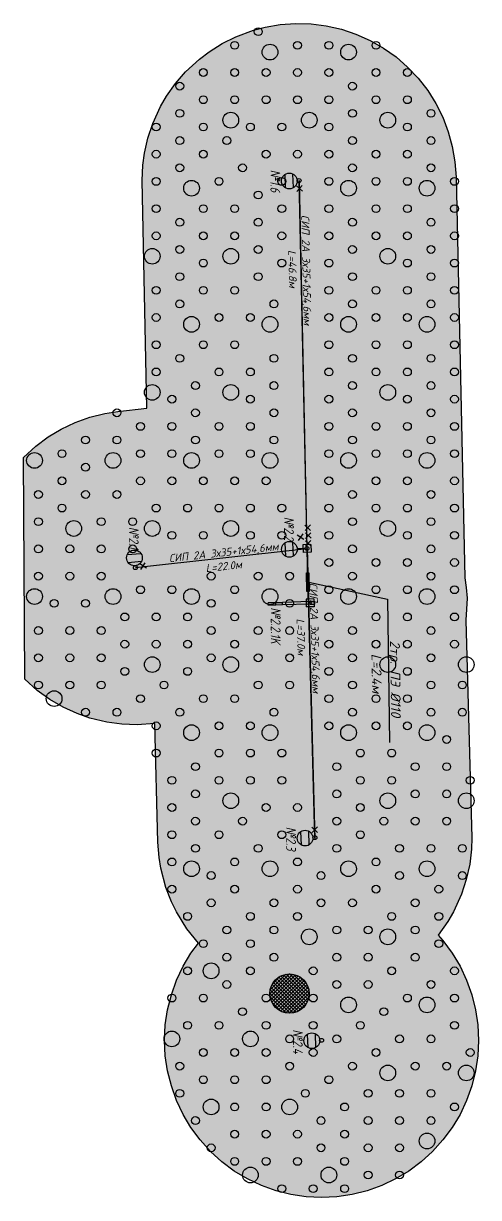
# Model space of a CAD drawing. Extents: x 17765 to 20362, y 13375 to 15893.
# Drawn here: x 17768.1 to 17826.1, y 15568 to 15717.4 of the extents above; entities that cross this region are included whole.
import ezdxf
from ezdxf.enums import TextEntityAlignment as Align

# ---------------------------------------------------------------- set-up
doc = ezdxf.new("R2010")
doc.units = 0
doc.layers.get('0').update_dxf_attribs({"linetype": 'CONTINUOUS'})
for name, color, linetype in [('PLANTING_FLOWERBEDS', 6, 'Continuous'), ('PLANTING_LAWN', 82, 'Continuous'), ('PLANTING_SHRUBS', 94, 'Continuous'), ('PLANTING_TREES', 3, 'Continuous'), ('ВЫНОСКИ_ТР', 5, 'CONTINUOUS'), ('ТР__ПЭ', 5, 'CONTINUOUS'), ('ТРУБЫ_НО', 5, 'CONTINUOUS'), ('ЭН_ВЛ_НО', 5, 'ОСВЕЩЕНИЕ'), ('ЭН_ВЫНОСКИ_НОМЕРА_ОПОРЫ', 1, 'CONTINUOUS'), ('ЭН_ДЕМОНТАЖ', 1, 'CONTINUOUS'), ('ЭН_КЛ_НО', 1, 'ОСВЕЩЕНИЕ'), ('ЭН_ОПОРА_КО_СИРИУС-4', 1, 'CONTINUOUS'), ('ЭН_ОПОРА_НО_К1_LED', 1, 'CONTINUOUS'), ('ЭН_СУЩ_ОПОРА__ЗАМ__СВЕТ__Н', 5, 'CONTINUOUS'), ('ЭН_СУЩ_ОПОРА_К1_LED', 7, 'CONTINUOUS')]:
    doc.layers.add(name, color=color, linetype=linetype)
doc.styles.add('ISOCPEUR', font='isocpeui.ttf', dxfattribs={"height": 2.5})
doc.styles.get("Standard").update_dxf_attribs({"font": 'isocpeui.ttf', "width": 0.8})
doc.linetypes.add('ОСВЕЩЕНИЕ', pattern='A,5,-3,[133,ltypeshp.shx,S=1,R=0,X=-1,Y=0],-3,5', length=16)

# ---------------------------------------------------------------- blocks, each defined once
blk = doc.blocks.new('*U606')
at = {"layer": 'ЭН_СУЩ_ОПОРА__ЗАМ__СВЕТ__Н'}
for points in [[(-1.71, -0.94), (-1.78, 0.79)], [(-0.71, -0.9), (-0.78, 0.83)]]:
    blk.add_lwpolyline(points, dxfattribs=at)
for centre, radius in [((-1.24, -0.05), 1), ((0, 0), 0.25)]:
    blk.add_circle(centre, radius, dxfattribs=at)
blk = doc.blocks.new('*U607')
at = {"layer": 'ЭН_СУЩ_ОПОРА_К1_LED', "color": 18}
for points in [[(-1.71, -0.94), (-1.78, 0.79)], [(-0.71, -0.9), (-0.78, 0.84)]]:
    blk.add_lwpolyline(points, dxfattribs=at)
for centre, radius in [((-1.25, -0.05), 1), ((0, 0), 0.25)]:
    blk.add_circle(centre, radius, dxfattribs=at)
blk = doc.blocks.new('*U621')
at = {"layer": 'ЭН_ДЕМОНТАЖ'}
for points in [[(0.36, -0.34), (-0.36, 0.34)], [(0.34, 0.36), (-0.34, -0.36)]]:
    blk.add_lwpolyline(points, dxfattribs=at)
blk = doc.blocks.new('*U624')
at = {"layer": 'ЭН_ДЕМОНТАЖ'}
for points in [[(-0.42, 0.28), (0.42, -0.28)], [(0.28, 0.42), (-0.28, -0.42)]]:
    blk.add_lwpolyline(points, dxfattribs=at)
blk = doc.blocks.new('*U625')
at = {"layer": 'ЭН_ДЕМОНТАЖ'}
for points in [[(-0.37, 0.34), (0.37, -0.34)], [(-0.34, -0.37), (0.34, 0.37)]]:
    blk.add_lwpolyline(points, dxfattribs=at)
blk = doc.blocks.new('*U626')
at = {"layer": 'ЭН_СУЩ_ОПОРА__ЗАМ__СВЕТ__Н'}
for points in [[(-1.02, 1.66), (0.71, 1.81)], [(-0.93, 0.66), (0.8, 0.82)]]:
    blk.add_lwpolyline(points, dxfattribs=at)
for centre, radius in [((-0.11, 1.24), 1), ((0, 0), 0.25)]:
    blk.add_circle(centre, radius, dxfattribs=at)
blk = doc.blocks.new('*U627')
at = {"layer": 'ЭН_ДЕМОНТАЖ'}
for points in [[(0.42, -0.28), (-0.42, 0.28)], [(-0.28, -0.42), (0.28, 0.42)]]:
    blk.add_lwpolyline(points, dxfattribs=at)
blk = doc.blocks.new('*U533')
at = {"layer": 'ЭН_ОПОРА_НО_К1_LED'}
for points in [[(-0.5, -0.5), (-0.5, 0.5)], [(-0.5, 0.5), (0.5, 0.5)], [(0.25, 0), (1.25, 0)], [(0.5, -0.5), (0.5, 0.5)], [(1.75, 0.87), (1.75, -0.87)], [(2.75, 0.87), (2.75, -0.87)], [(-0.5, -0.5), (0.5, -0.5)]]:
    blk.add_lwpolyline(points, dxfattribs=at)
for centre, radius in [((0, 0), 0.25), ((2.25, 0), 1)]:
    blk.add_circle(centre, radius, dxfattribs=at)
blk = doc.blocks.new('*U543')
at = {"layer": 'ЭН_ОПОРА_КО_СИРИУС-4'}
for points in [[(0, 0.16), (-0.61, 0.16)], [(-0.61, 0.16), (-0.61, -0.16)], [(-0.5, -0.5), (-0.5, 0.5)], [(-0.5, 0.5), (0.5, 0.5)], [(-0.16, 0.16), (-0.16, -0.16)], [(0, 0.16), (3.5, 0.16)], [(0.16, 0.16), (0.16, -0.16)], [(0.5, -0.5), (0.5, 0.5)], [(3.5, 0.16), (3.5, -0.16)], [(3.5, 0.16), (4.35, 0.16)], [(4.35, 0.16), (4.35, -0.16)], [(4.35, 0.16), (5.35, 0.16)], [(5.35, 0.16), (5.35, -0.16)], [(0, -0.16), (-0.61, -0.16)], [(-0.5, -0.5), (0.5, -0.5)], [(0, -0.16), (3.5, -0.16)], [(4.35, -0.16), (3.5, -0.16)], [(4.35, -0.16), (5.35, -0.16)]]:
    blk.add_lwpolyline(points, dxfattribs=at)
at = {"layer": 'ЭН_ОПОРА_КО_СИРИУС-4', "color": 1}
blk.add_circle((0, 0), 0.163, dxfattribs=at)
blk = doc.blocks.new('*U635')
at = {"layer": 'ЭН_ВЛ_НО', "linetype": 'BYBLOCK', "ltscale": 0.5}
blk.add_line((0, 0), (-12.13, 45.23), dxfattribs=at)
at = {"layer": 'ЭН_ВЛ_НО', "insert": (-1.87, 11.1), "char_height": 1, "width": 23.9989, "attachment_point": 5, "rotation": 105.0163, "style": 'ISOCPEUR'}
blk.add_mtext('L=46.8м', dxfattribs=at)
at = {"layer": 'ЭН_ВЛ_НО', "style": 'ISOCPEUR', "flags": 8}
blk.add_attdef('ТРУБА6', text='', height=1, rotation=105.0163, dxfattribs=at).set_placement((-3.62, 10.83), align=Align.MIDDLE_CENTER)
blk = doc.blocks.new('*U636')
at = {"layer": 'ЭН_ВЛ_НО', "linetype": 'BYBLOCK', "ltscale": 0.5}
blk.add_line((0, 0), (-20.66, -7.57), dxfattribs=at)
at = {"layer": 'ЭН_ВЛ_НО', "insert": (-10.89, -2.85), "char_height": 1, "width": 23.9989, "attachment_point": 5, "rotation": 200.1244, "style": 'ISOCPEUR'}
blk.add_mtext('L=22.0м', dxfattribs=at)
at = {"layer": 'ЭН_ВЛ_НО', "style": 'ISOCPEUR', "flags": 8}
blk.add_attdef('ТРУБА6', text='', height=1, rotation=200.1244, dxfattribs=at).set_placement((-10.46, -4.57), align=Align.MIDDLE_CENTER)
blk = doc.blocks.new('*U637')
at = {"layer": 'ЭН_ВЛ_НО', "linetype": 'BYBLOCK', "ltscale": 0.5}
blk.add_line((0, 0), (-9.79, 35.69), dxfattribs=at)
at = {"layer": 'ЭН_ВЛ_НО', "insert": (-1.93, 11.09), "char_height": 1, "width": 23.9989, "attachment_point": 5, "rotation": 105.3396, "style": 'ISOCPEUR'}
blk.add_mtext('L=37.0м', dxfattribs=at)
at = {"layer": 'ЭН_ВЛ_НО', "style": 'ISOCPEUR', "flags": 8}
blk.add_attdef('ТРУБА6', text='', height=1, rotation=105.3396, dxfattribs=at).set_placement((-3.68, 10.81), align=Align.MIDDLE_CENTER)
blk = doc.blocks.new('*U642')
at = {"layer": 'ТР__ПЭ'}
h = blk.add_hatch(dxfattribs=at)
h.set_pattern_fill('ANSI31', color=256, scale=0.2, angle=-88.7207, style=0)
h.set_pattern_definition([(316.28, (-4.2199, -2.5642), (0.43888, 0.458926), [])])
h.paths.add_polyline_path([(0.15, 0), (0.2, -2.37), (-0.1, -2.36), (-0.15, 0.01)])
at = {"layer": 'ВЫНОСКИ_ТР'}
for p, q in [((0.18, -1.2), (10.2, -3.36)), ((10.2, -3.36), (10.44, -21.61))]:
    blk.add_line(p, q, dxfattribs=at)
at = {"layer": 'ТР__ПЭ'}
blk.add_lwpolyline([(0.15, 0), (0.2, -2.37), (-0.1, -2.36), (-0.15, 0.01)], close=True, dxfattribs=at)
at = {"color": 180, "flags": 9}
blk.add_attdef('ДЛИНА_ТРУБЫ', (8.06, -5.66), '', height=2.5, dxfattribs=at)
at = {"layer": 'ВЫНОСКИ_ТР', "insert": (8.8, -12.8), "char_height": 1.25, "width": 23.9989, "attachment_point": 5, "rotation": 270.754, "style": 'ISOCPEUR'}
blk.add_mtext('L=2.4м', dxfattribs=at)
at = {"layer": 'ВЫНОСКИ_ТР', "style": 'ISOCPEUR', "flags": 8}
blk.add_attdef('ТРУБА4', text='', height=1.25, rotation=270.754, dxfattribs=at).set_placement((11.2, -13.49), align=Align.MIDDLE_CENTER)

msp = doc.modelspace()

# ---------------------------------------------------------------- hatches: boundary and pattern name
at = {"layer": 'PLANTING_FLOWERBEDS'}
h = msp.add_hatch(dxfattribs=at)
h.set_pattern_fill('ANSI37', color=6, scale=0.1)
edge = h.paths.add_edge_path()
edge.add_arc((17801.995, 15593.96), 2.5, 0, 360)
at = {"layer": 'PLANTING_LAWN'}
h = msp.add_hatch(dxfattribs=at)
h.set_pattern_fill('GRASS', color=82, scale=0.05)
h.paths.add_polyline_path([(17820.23, 15573.87), (17818.77, 15572.55), (17817.2, 15571.38), (17815.51, 15570.37), (17813.74, 15569.54), (17811.89, 15568.87), (17809.99, 15568.4), (17808.04, 15568.11), (17806.08, 15568.01), (17804.12, 15568.11), (17802.18, 15568.4), (17800.28, 15568.87), (17798.43, 15569.54), (17796.66, 15570.37), (17794.97, 15571.38), (17793.4, 15572.55), (17791.94, 15573.87), (17790.62, 15575.33), (17789.45, 15576.9), (17788.45, 15578.59), (17787.61, 15580.36), (17786.95, 15582.21), (17786.47, 15584.11), (17786.18, 15586.05), (17786.08, 15588.01), (17786.18, 15589.97), (17786.47, 15591.91), (17786.95, 15593.82), (17787.61, 15595.67), (17788.45, 15597.44), (17789.45, 15599.12), (17790.39, 15600.39), (17788.91, 15602.22), (17787.59, 15604.37), (17786.97, 15605.62), (17786.26, 15607.45), (17785.62, 15609.9), (17785.39, 15611.28), (17785.24, 15613.23), (17784.83, 15628.32), (17782.61, 15628.17), (17780.65, 15628.24), (17778.71, 15628.5), (17776.56, 15629.03), (17774.94, 15629.59), (17773.16, 15630.41), (17771.46, 15631.4), (17769.87, 15632.55), (17768.27, 15633.97), (17768.11, 15662.19), (17769.67, 15663.63), (17771.25, 15664.79), (17772.93, 15665.8), (17774.71, 15666.64), (17776.56, 15667.3), (17778.46, 15667.78), (17780.15, 15668.04), (17783.84, 15668.45), (17783.22, 15697.42), (17783.31, 15699.38), (17783.52, 15700.9), (17783.96, 15702.81), (17784.58, 15704.67), (17785.58, 15706.85), (17786.35, 15708.17), (17787.49, 15709.77), (17788.77, 15711.25), (17790.53, 15712.88), (17791.75, 15713.8), (17793.41, 15714.85), (17795.16, 15715.73), (17797.41, 15716.56), (17798.89, 15716.95), (17800.83, 15717.28), (17802.78, 15717.41), (17804.75, 15717.36), (17806.69, 15717.11), (17808.61, 15716.68), (17810.47, 15716.06), (17812.26, 15715.26), (17813.97, 15714.28), (17815.57, 15713.15), (17817.05, 15711.86), (17818.4, 15710.44), (17819.6, 15708.89), (17820.65, 15707.23), (17821.52, 15705.47), (17822.22, 15703.64), (17822.74, 15701.74), (17823.07, 15699.81), (17823.21, 15697.85), (17824.34, 15646.87), (17824.52, 15645.64), (17824.61, 15644.29), (17824.48, 15641.48), (17825.23, 15613.8), (17825.18, 15612.36), (17824.95, 15610.41), (17824.52, 15608.5), (17823.91, 15606.63), (17822.87, 15604.37), (17822.16, 15603.12), (17820.92, 15601.39), (17821.54, 15600.7), (17822.71, 15599.12), (17823.72, 15597.44), (17824.56, 15595.67), (17825.22, 15593.82), (17825.7, 15591.91), (17825.99, 15589.97), (17826.08, 15588.01), (17825.99, 15586.05), (17825.7, 15584.11), (17825.22, 15582.21), (17824.56, 15580.36), (17823.72, 15578.59), (17822.71, 15576.9), (17821.54, 15575.33)])

# ---------------------------------------------------------------- linework, layer by layer
at = {"layer": 'PLANTING_FLOWERBEDS', "color": 6}
msp.add_circle((17801.995, 15593.96), 2.5, dxfattribs=at)
at = {"layer": 'PLANTING_LAWN', "color": 82}
msp.add_lwpolyline([(17820.23, 15573.87), (17818.77, 15572.55), (17817.2, 15571.38), (17815.51, 15570.37), (17813.74, 15569.54), (17811.89, 15568.87), (17809.99, 15568.4), (17808.04, 15568.11), (17806.08, 15568.01), (17804.12, 15568.11), (17802.18, 15568.4), (17800.28, 15568.87), (17798.43, 15569.54), (17796.66, 15570.37), (17794.97, 15571.38), (17793.4, 15572.55), (17791.94, 15573.87), (17790.62, 15575.33), (17789.45, 15576.9), (17788.45, 15578.59), (17787.61, 15580.36), (17786.95, 15582.21), (17786.47, 15584.11), (17786.18, 15586.05), (17786.08, 15588.01), (17786.18, 15589.97), (17786.47, 15591.91), (17786.95, 15593.82), (17787.61, 15595.67), (17788.45, 15597.44), (17789.45, 15599.12), (17790.39, 15600.39), (17788.91, 15602.22), (17787.59, 15604.37), (17786.97, 15605.62), (17786.26, 15607.45), (17785.62, 15609.9), (17785.39, 15611.28), (17785.24, 15613.23), (17784.83, 15628.32), (17782.61, 15628.17), (17780.65, 15628.24), (17778.71, 15628.5), (17776.56, 15629.03), (17774.94, 15629.59), (17773.16, 15630.41), (17771.46, 15631.4), (17769.87, 15632.55), (17768.27, 15633.97), (17768.11, 15662.19), (17769.67, 15663.63), (17771.25, 15664.79), (17772.93, 15665.8), (17774.71, 15666.64), (17776.56, 15667.3), (17778.46, 15667.78), (17780.15, 15668.04), (17783.84, 15668.45), (17783.22, 15697.42), (17783.31, 15699.38), (17783.52, 15700.9), (17783.96, 15702.81), (17784.58, 15704.67), (17785.58, 15706.85), (17786.35, 15708.17), (17787.49, 15709.77), (17788.77, 15711.25), (17790.53, 15712.88), (17791.75, 15713.8), (17793.41, 15714.85), (17795.16, 15715.73), (17797.41, 15716.56), (17798.89, 15716.95), (17800.83, 15717.28), (17802.78, 15717.41), (17804.75, 15717.36), (17806.69, 15717.11), (17808.61, 15716.68), (17810.47, 15716.06), (17812.26, 15715.26), (17813.97, 15714.28), (17815.57, 15713.15), (17817.05, 15711.86), (17818.4, 15710.44), (17819.6, 15708.89), (17820.65, 15707.23), (17821.52, 15705.47), (17822.22, 15703.64), (17822.74, 15701.74), (17823.07, 15699.81), (17823.21, 15697.85), (17824.34, 15646.87), (17824.52, 15645.64), (17824.61, 15644.29), (17824.48, 15641.48), (17825.23, 15613.8), (17825.18, 15612.36), (17824.95, 15610.41), (17824.52, 15608.5), (17823.91, 15606.63), (17822.87, 15604.37), (17822.16, 15603.12), (17820.92, 15601.39), (17821.54, 15600.7), (17822.71, 15599.12), (17823.72, 15597.44), (17824.56, 15595.67), (17825.22, 15593.82), (17825.7, 15591.91), (17825.99, 15589.97), (17826.08, 15588.01), (17825.99, 15586.05), (17825.7, 15584.11), (17825.22, 15582.21), (17824.56, 15580.36), (17823.72, 15578.59), (17822.71, 15576.9), (17821.54, 15575.33)], close=True, dxfattribs=at)
at = {"layer": 'PLANTING_SHRUBS'}
for centre in [(17798.018, 15716.367), (17795.018, 15714.635), (17803.018, 15714.635), (17807.018, 15714.635), (17813.018, 15714.635), (17791.018, 15711.171), (17795.018, 15711.171), (17799.018, 15711.171), (17803.018, 15711.171), (17807.018, 15711.171), (17813.018, 15711.171), (17817.018, 15711.171), (17788.018, 15709.439), (17810.018, 15709.439), (17791.018, 15707.707), (17795.018, 15707.707), (17799.018, 15707.707), (17803.018, 15707.707), (17807.018, 15707.707), (17813.018, 15707.707), (17817.018, 15707.707), (17788.018, 15705.974), (17810.018, 15705.974), (17820.018, 15705.974), (17785.018, 15704.242), (17791.018, 15704.242), (17797.018, 15704.242), (17801.018, 15704.242), (17807.018, 15704.242), (17817.018, 15704.242), (17788.018, 15702.51), (17794.018, 15702.51), (17810.018, 15702.51), (17820.018, 15702.51), (17785.018, 15700.778), (17791.018, 15700.778), (17799.018, 15700.778), (17803.018, 15700.778), (17807.018, 15700.778), (17813.018, 15700.778), (17817.018, 15700.778), (17788.018, 15699.046), (17796.018, 15699.046), (17810.018, 15699.046), (17820.018, 15699.046), (17785.018, 15697.314), (17793.018, 15697.314), (17801.018, 15697.314), (17807.018, 15697.314), (17813.018, 15697.314), (17817.018, 15697.314), (17823.018, 15697.314), (17798.018, 15695.582), (17785.018, 15693.85), (17791.018, 15693.85), (17795.018, 15693.85), (17801.018, 15693.85), (17807.018, 15693.85), (17813.018, 15693.85), (17817.018, 15693.85), (17823.018, 15693.85), (17788.018, 15692.118), (17798.018, 15692.118), (17810.018, 15692.118), (17820.018, 15692.118), (17785.018, 15690.386), (17791.018, 15690.386), (17795.018, 15690.386), (17801.018, 15690.386), (17807.018, 15690.386), (17813.018, 15690.386), (17817.018, 15690.386), (17823.018, 15690.386), (17788.018, 15688.654), (17798.018, 15688.654), (17810.018, 15688.654), (17820.018, 15688.654), (17791.018, 15686.922), (17801.018, 15686.922), (17807.018, 15686.922), (17817.018, 15686.922), (17823.018, 15686.922), (17788.018, 15685.19), (17798.018, 15685.19), (17810.018, 15685.19), (17820.018, 15685.19), (17785.018, 15683.458), (17791.018, 15683.458), (17795.018, 15683.458), (17807.018, 15683.458), (17813.018, 15683.458), (17817.018, 15683.458), (17823.018, 15683.458), (17788.018, 15681.726), (17800.018, 15681.726), (17810.018, 15681.726), (17820.018, 15681.726), (17785.018, 15679.994), (17793.018, 15679.994), (17797.018, 15679.994), (17807.018, 15679.994), (17813.018, 15679.994), (17817.018, 15679.994), (17823.018, 15679.994), (17785.018, 15676.53), (17791.018, 15676.53), (17795.018, 15676.53), (17807.018, 15676.53), (17813.018, 15676.53), (17817.018, 15676.53), (17823.018, 15676.53), (17788.018, 15674.798), (17800.018, 15674.798), (17810.018, 15674.798), (17820.018, 15674.798), (17785.018, 15673.066), (17793.018, 15673.066), (17797.018, 15673.066), (17807.018, 15673.066), (17813.018, 15673.066), (17817.018, 15673.066), (17823.018, 15673.066), (17790.018, 15671.333), (17800.018, 15671.333), (17810.018, 15671.333), (17820.018, 15671.333), (17787.018, 15669.601), (17797.018, 15669.601), (17807.018, 15669.601), (17817.018, 15669.601), (17823.018, 15669.601), (17780.018, 15667.869), (17790.018, 15667.869), (17800.018, 15667.869), (17810.018, 15667.869), (17820.018, 15667.869), (17783.018, 15666.137), (17787.018, 15666.137), (17793.018, 15666.137), (17797.018, 15666.137), (17807.018, 15666.137), (17813.018, 15666.137), (17817.018, 15666.137), (17823.018, 15666.137), (17776.018, 15664.405), (17780.018, 15664.405), (17790.018, 15664.405), (17800.018, 15664.405), (17810.018, 15664.405), (17820.018, 15664.405), (17773.018, 15662.673), (17783.018, 15662.673), (17787.018, 15662.673), (17793.018, 15662.673), (17797.018, 15662.673), (17807.018, 15662.673), (17813.018, 15662.673), (17817.018, 15662.673), (17823.018, 15662.673), (17776.018, 15660.941), (17773.018, 15659.209), (17783.018, 15659.209), (17787.018, 15659.209), (17791.018, 15659.209), (17795.018, 15659.209), (17799.018, 15659.209), (17807.018, 15659.209), (17813.018, 15659.209), (17817.018, 15659.209), (17823.018, 15659.209), (17770.018, 15657.477), (17776.018, 15657.477), (17780.018, 15657.477), (17810.018, 15657.477), (17820.018, 15657.477), (17773.018, 15655.745), (17785.018, 15655.745), (17789.018, 15655.745), (17793.018, 15655.745), (17797.018, 15655.745), (17801.018, 15655.745), (17807.018, 15655.745), (17813.018, 15655.745), (17817.018, 15655.745), (17823.018, 15655.745), (17770.018, 15654.013), (17778.018, 15654.013), (17782.018, 15654.013), (17810.018, 15654.013), (17820.018, 15654.013), (17787.018, 15652.281), (17791.018, 15652.281), (17797.018, 15652.281), (17801.018, 15652.281), (17807.018, 15652.281), (17817.018, 15652.281), (17823.018, 15652.281), (17770.018, 15650.549), (17774.018, 15650.549), (17778.018, 15650.549), (17782.018, 15650.549), (17810.018, 15650.549), (17820.018, 15650.549), (17807.018, 15648.817), (17813.018, 15648.817), (17817.018, 15648.817), (17823.018, 15648.817), (17770.018, 15647.085), (17774.018, 15647.085), (17778.018, 15647.085), (17792.018, 15647.085), (17798.018, 15647.085), (17802.018, 15647.085), (17810.018, 15647.085), (17820.018, 15647.085), (17783.018, 15645.353), (17787.018, 15645.353), (17795.018, 15645.353), (17807.018, 15645.353), (17813.018, 15645.353), (17817.018, 15645.353), (17823.018, 15645.353), (17772.018, 15643.621), (17776.018, 15643.621), (17792.018, 15643.621), (17802.018, 15643.621), (17781.018, 15641.889), (17785.018, 15641.889), (17789.018, 15641.889), (17795.018, 15641.889), (17807.018, 15641.889), (17813.018, 15641.889), (17817.018, 15641.889), (17823.018, 15641.889), (17770.018, 15640.157), (17774.018, 15640.157), (17778.018, 15640.157), (17792.018, 15640.157), (17798.018, 15640.157), (17802.018, 15640.157), (17810.018, 15640.157), (17820.018, 15640.157), (17781.018, 15638.425), (17785.018, 15638.425), (17789.018, 15638.425), (17795.018, 15638.425), (17807.018, 15638.425), (17813.018, 15638.425), (17817.018, 15638.425), (17823.018, 15638.425), (17770.018, 15636.692), (17774.018, 15636.692), (17778.018, 15636.692), (17792.018, 15636.692), (17798.018, 15636.692), (17802.018, 15636.692), (17810.018, 15636.692), (17820.018, 15636.692), (17781.018, 15634.96), (17789.018, 15634.96), (17807.018, 15634.96), (17817.018, 15634.96), (17770.018, 15633.228), (17774.018, 15633.228), (17778.018, 15633.228), (17786.018, 15633.228), (17798.018, 15633.228), (17802.018, 15633.228), (17810.018, 15633.228), (17820.018, 15633.228), (17824.018, 15633.228), (17783.018, 15631.496), (17791.018, 15631.496), (17795.018, 15631.496), (17807.018, 15631.496), (17813.018, 15631.496), (17817.018, 15631.496), (17776.018, 15629.764), (17780.018, 15629.764), (17788.018, 15629.764), (17800.018, 15629.764), (17810.018, 15629.764), (17820.018, 15629.764), (17824.018, 15629.764), (17785.018, 15628.032), (17793.018, 15628.032), (17797.018, 15628.032), (17807.018, 15628.032), (17813.018, 15628.032), (17817.018, 15628.032), (17822.018, 15626.3), (17785.018, 15624.568), (17793.018, 15624.568), (17797.018, 15624.568), (17801.018, 15624.568), (17811.018, 15624.568), (17815.018, 15624.568), (17790.018, 15622.836), (17808.018, 15622.836), (17818.018, 15622.836), (17822.018, 15622.836), (17787.018, 15621.104), (17793.018, 15621.104), (17797.018, 15621.104), (17801.018, 15621.104), (17811.018, 15621.104), (17815.018, 15621.104), (17825.018, 15621.104), (17790.018, 15619.372), (17808.018, 15619.372), (17818.018, 15619.372), (17822.018, 15619.372), (17787.018, 15617.64), (17799.018, 15617.64), (17803.018, 15617.64), (17811.018, 15617.64), (17790.018, 15615.908), (17796.018, 15615.908), (17808.018, 15615.908), (17814.018, 15615.908), (17818.018, 15615.908), (17822.018, 15615.908), (17787.018, 15614.176), (17793.018, 15614.176), (17801.018, 15614.176), (17811.018, 15614.176), (17790.018, 15612.444), (17798.018, 15612.444), (17808.018, 15612.444), (17816.018, 15612.444), (17820.018, 15612.444), (17824.018, 15612.444), (17787.018, 15610.712), (17795.018, 15610.712), (17803.018, 15610.712), (17813.018, 15610.712), (17792.018, 15608.98), (17806.018, 15608.98), (17816.018, 15608.98), (17824.018, 15608.98), (17787.018, 15607.248), (17795.018, 15607.248), (17803.018, 15607.248), (17813.018, 15607.248), (17821.018, 15607.248), (17792.018, 15605.516), (17800.018, 15605.516), (17806.018, 15605.516), (17810.018, 15605.516), (17818.018, 15605.516), (17789.018, 15603.784), (17797.018, 15603.784), (17803.018, 15603.784), (17815.018, 15603.784), (17821.018, 15603.784), (17794.018, 15602.051), (17800.018, 15602.051), (17808.018, 15602.051), (17812.018, 15602.051), (17818.018, 15602.051), (17791.018, 15600.319), (17797.018, 15600.319), (17821.018, 15600.319), (17794.018, 15598.587), (17800.018, 15598.587), (17808.018, 15598.587), (17812.018, 15598.587), (17818.018, 15598.587), (17789.018, 15596.855), (17797.018, 15596.855), (17805.018, 15596.855), (17815.018, 15596.855), (17823.018, 15596.855), (17794.018, 15595.123), (17808.018, 15595.123), (17812.018, 15595.123), (17820.018, 15595.123), (17787.018, 15593.391), (17791.018, 15593.391), (17799.018, 15593.391), (17805.018, 15593.391), (17817.018, 15593.391), (17823.018, 15593.391), (17796.018, 15591.659), (17814.018, 15591.659), (17789.018, 15589.927), (17793.018, 15589.927), (17799.018, 15589.927), (17805.018, 15589.927), (17811.018, 15589.927), (17823.018, 15589.927), (17802.018, 15588.195), (17808.018, 15588.195), (17816.018, 15588.195), (17820.018, 15588.195), (17791.018, 15586.463), (17795.018, 15586.463), (17799.018, 15586.463), (17805.018, 15586.463), (17813.018, 15586.463), (17825.018, 15586.463), (17788.018, 15584.731), (17802.018, 15584.731), (17810.018, 15584.731), (17818.018, 15584.731), (17822.018, 15584.731), (17791.018, 15582.999), (17795.018, 15582.999), (17799.018, 15582.999), (17807.018, 15582.999), (17788.018, 15581.267), (17804.018, 15581.267), (17812.018, 15581.267), (17816.018, 15581.267), (17820.018, 15581.267), (17795.018, 15579.535), (17799.018, 15579.535), (17809.018, 15579.535), (17823.018, 15579.535), (17790.018, 15577.803), (17806.018, 15577.803), (17812.018, 15577.803), (17816.018, 15577.803), (17820.018, 15577.803), (17795.018, 15576.071), (17799.018, 15576.071), (17803.018, 15576.071), (17809.018, 15576.071), (17792.018, 15574.339), (17806.018, 15574.339), (17812.018, 15574.339), (17816.018, 15574.339), (17795.018, 15572.607), (17799.018, 15572.607), (17803.018, 15572.607), (17809.018, 15572.607), (17812.018, 15570.875), (17816.018, 15570.875), (17801.018, 15569.142), (17805.018, 15569.142), (17809.018, 15569.142)]:
    msp.add_circle(centre, 0.5, dxfattribs=at)
at = {"layer": 'PLANTING_TREES'}
for centre in [(17799.518, 15713.769), (17809.518, 15713.769), (17794.518, 15705.108), (17804.518, 15705.108), (17814.518, 15705.108), (17789.518, 15696.448), (17809.518, 15696.448), (17819.518, 15696.448), (17784.518, 15687.788), (17794.518, 15687.788), (17814.518, 15687.788), (17789.518, 15679.128), (17799.518, 15679.128), (17809.518, 15679.128), (17819.518, 15679.128), (17784.518, 15670.467), (17794.518, 15670.467), (17814.518, 15670.467), (17769.518, 15661.807), (17779.518, 15661.807), (17789.518, 15661.807), (17799.518, 15661.807), (17809.518, 15661.807), (17819.518, 15661.807), (17774.518, 15653.147), (17784.518, 15653.147), (17794.518, 15653.147), (17814.518, 15653.147), (17769.518, 15644.487), (17779.518, 15644.487), (17789.518, 15644.487), (17799.518, 15644.487), (17809.518, 15644.487), (17819.518, 15644.487), (17784.518, 15635.826), (17794.518, 15635.826), (17814.518, 15635.826), (17824.518, 15635.826), (17772.018, 15631.496), (17789.518, 15627.166), (17799.518, 15627.166), (17809.518, 15627.166), (17819.518, 15627.166), (17794.518, 15618.506), (17814.518, 15618.506), (17824.518, 15618.506), (17789.518, 15609.846), (17799.518, 15609.846), (17809.518, 15609.846), (17819.518, 15609.846), (17804.518, 15601.185), (17814.518, 15601.185), (17792.018, 15596.855), (17809.518, 15592.525), (17819.518, 15592.525), (17787.018, 15588.195), (17797.018, 15588.195), (17814.518, 15583.865), (17824.518, 15583.865), (17792.018, 15579.535), (17802.018, 15579.535), (17819.518, 15575.205), (17797.018, 15570.875), (17807.018, 15570.875)]:
    msp.add_circle(centre, 1, dxfattribs=at)
at = {"layer": 'ЭН_ВЛ_НО', "linetype": 'BYBLOCK', "ltscale": 0.3}
for points in [[(17805.232, 15613.778), (17804.229, 15650.597), (17803.216, 15697.419)], [(17782.362, 15648.165), (17804.229, 15650.597)]]:
    msp.add_lwpolyline(points, dxfattribs=at)
at = {"layer": 'ЭН_КЛ_НО', "ltscale": 0.3}
msp.add_lwpolyline([(17804.616, 15643.676), (17804.374, 15644.097), (17804.229, 15650.597)], dxfattribs=at)

# ---------------------------------------------------------------- block references
at = {"ltscale": 0.5}
ref = msp.add_blockref('*U635', (17803.216, 15697.419), dxfattribs=dict(at, rotation=166.2227036231754))
ref.add_attrib('ТРУБА6', 'СИП 2А 3х35+1х54,6мм', dxfattribs={"layer": 'ЭН_ВЛ_НО', "height": 1, "rotation": 271.23896, "style": 'ISOCPEUR'}).set_placement((17804.154, 15686.042), align=Align.MIDDLE_CENTER)
ref = msp.add_blockref('*U636', (17782.362, 15648.165), dxfattribs=dict(at, rotation=166.2227036231754))
ref.add_attrib('ТРУБА6', 'СИП 2А 3х35+1х54,6мм', dxfattribs={"layer": 'ЭН_ВЛ_НО', "height": 1, "rotation": 6.34712, "style": 'ISOCPEUR'}).set_placement((17793.61, 15650.112), align=Align.MIDDLE_CENTER)
ref = msp.add_blockref('*U637', (17804.229, 15650.597), dxfattribs=dict(at, rotation=166.2227036231754))
ref.add_attrib('ТРУБА6', 'СИП 2А 3х35+1х54,6мм', dxfattribs={"layer": 'ЭН_ВЛ_НО', "height": 1, "rotation": 271.56227, "style": 'ISOCPEUR'}).set_placement((17805.231, 15639.226), align=Align.MIDDLE_CENTER)
at = {"layer": 'ТРУБЫ_НО'}
msp.add_blockref('*U642', (17804.298, 15647.507), dxfattribs=at).add_auto_attribs({'ТРУБА4': '2тр. ПЭ %%C110'})
at = {"layer": 'ЭН_ДЕМОНТАЖ'}
for name, p in [('*U625', (17803.264, 15696.42)), ('*U621', (17804.33, 15653.245)), ('*U624', (17803.401, 15652.051)), ('*U621', (17804.382, 15652.246)), ('*U621', (17804.394, 15651.246)), ('*U627', (17783.343, 15648.36)), ('*U621', (17805.219, 15614.818))]:
    msp.add_blockref(name, p, dxfattribs=at)
at = {"layer": 'ЭН_ОПОРА_КО_СИРИУС-4', "color": 3, "rotation": 181.446319415802}
msp.add_blockref('*U543', (17804.616, 15643.676), dxfattribs=at)
at = {"layer": 'ЭН_ОПОРА_НО_К1_LED', "rotation": 182.6821121971784}
msp.add_blockref('*U533', (17804.229, 15650.597), dxfattribs=at)
at = {"layer": 'ЭН_СУЩ_ОПОРА__ЗАМ__СВЕТ__Н'}
for name, p in [('*U606', (17803.216, 15697.419)), ('*U626', (17782.362, 15648.165)), ('*U606', (17806.084, 15588.013))]:
    msp.add_blockref(name, p, dxfattribs=at)
at = {"layer": 'ЭН_СУЩ_ОПОРА_К1_LED'}
msp.add_blockref('*U607', (17805.231, 15613.798), dxfattribs=at)

# ---------------------------------------------------------------- texts
at = {"layer": 'ЭН_ВЫНОСКИ_НОМЕРА_ОПОРЫ', "color": 1, "char_height": 1.25, "attachment_point": 1, "rotation": 269.88316}
for s, insert in [('{\\C5;\\c16711680;№1.6}', (17800.821, 15698.795)), ('{\\C256;\\c255;№2.2}', (17802.561, 15654.625)), ('{\\C5;\\c16711680;№2.1}', (17782.794, 15653.343)), ('{\\C256;\\c255;№2.2.1K}', (17800.873, 15643.097)), ('{\\C256;\\c0;№2.3}', (17802.83, 15615.178)), ('{\\C5;\\c16711680;№2.4}', (17803.689, 15589.389))]:
    msp.add_mtext_dynamic_manual_height_columns(s, width=2.90548, gutter_width=12.5, heights=[-1.25], dxfattribs=dict(at, insert=insert))

doc.saveas('drawing.dxf')
